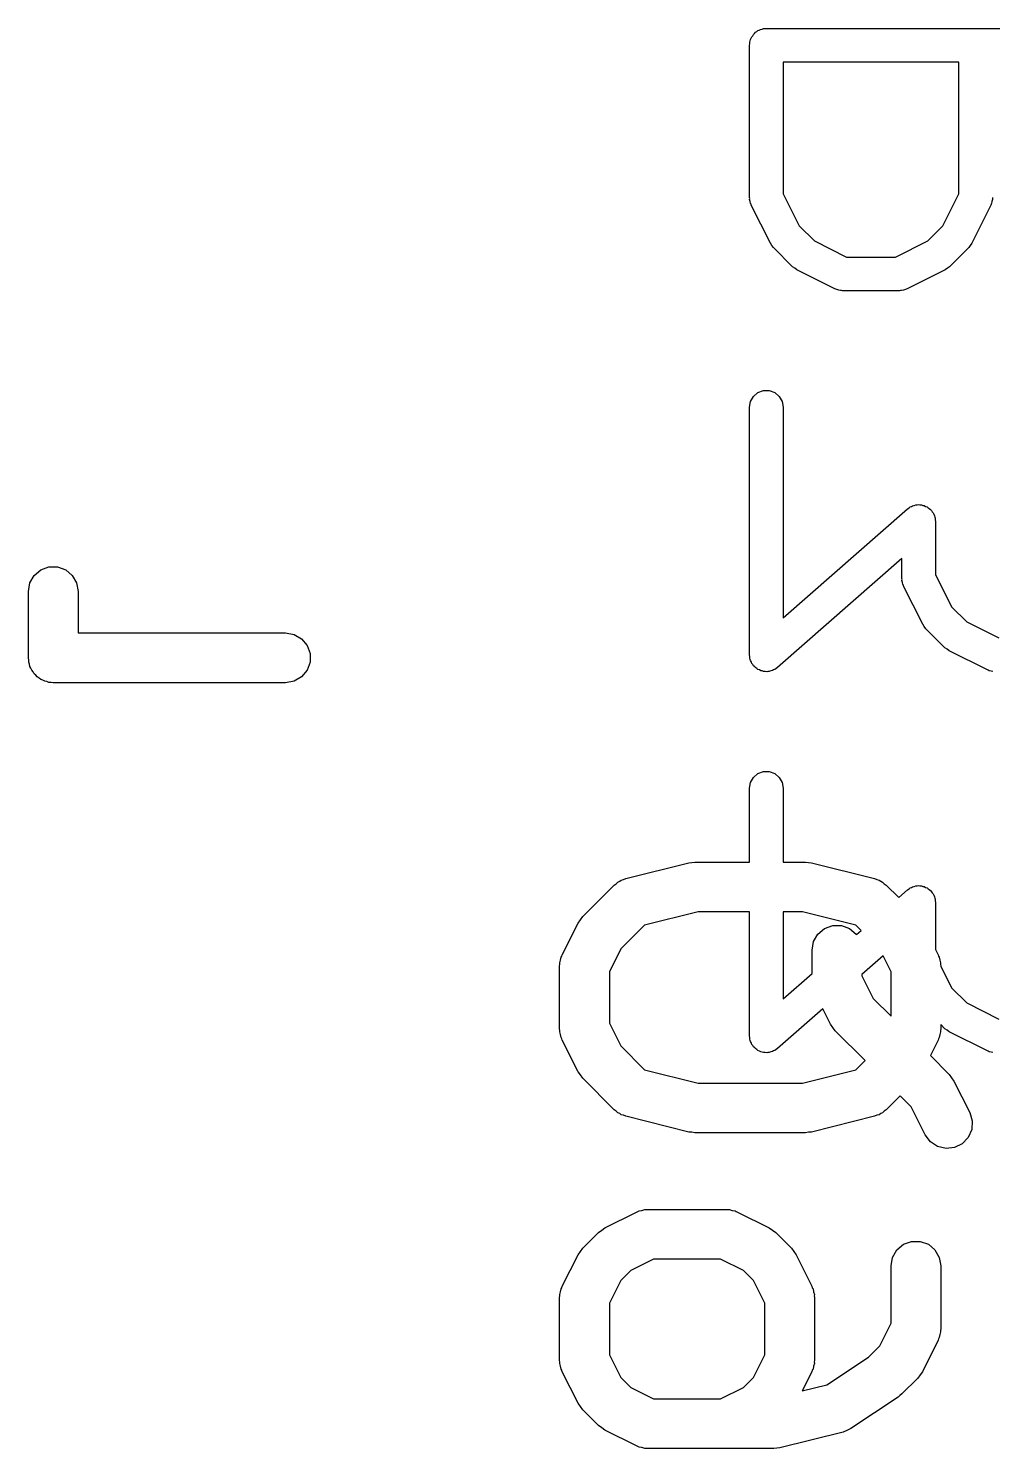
# Model space of a CAD drawing. Extents: x 7.9 to 72.3, y -91 to -26.2.
# Drawn here: x 49.675 to 52.584, y -70.784 to -66.501 of the extents above; entities that cross this region are included whole.
import ezdxf

# ---------------------------------------------------------------- set-up
doc = ezdxf.new("R2010")
doc.units = 0
doc.header["$MEASUREMENT"] = 0
doc.layers.add('BLACK', color=7, linetype='CONTINUOUS')

msp = doc.modelspace()

# ---------------------------------------------------------------- linework, layer by layer
at = {"layer": 'Black'}
for p, q in [((51.8655, -66.5168), (51.8684, -66.5133)), ((51.8684, -66.5133), (51.8722, -66.5111)), ((51.8722, -66.5111), (51.8756, -66.5083)), ((51.8756, -66.5083), (51.8798, -66.5067)), ((51.8798, -66.5067), (51.8837, -66.5045)), ((51.8837, -66.5045), (51.8881, -66.5038)), ((51.8881, -66.5038), (51.8922, -66.5022)), ((51.8922, -66.5022), (51.8967, -66.5022)), ((51.8967, -66.5022), (51.901, -66.5015)), ((51.901, -66.5015), (53.1075, -66.5015)), ((51.8502, -66.5523), (51.851, -66.5479)), ((51.8502, -67.0119), (51.8502, -66.5523)), ((51.851, -66.5434), (51.8525, -66.5393)), ((51.851, -66.5479), (51.851, -66.5434)), ((51.8525, -66.5393), (51.8533, -66.5349)), ((51.8533, -66.5349), (51.8555, -66.531)), ((51.8555, -66.531), (51.8571, -66.5269)), ((51.8571, -66.5269), (51.8599, -66.5235)), ((51.8599, -66.5235), (51.8621, -66.5196)), ((51.8621, -66.5196), (51.8655, -66.5168)), ((51.9518, -66.6031), (51.9518, -66.9999)), ((52.4822, -66.6031), (51.9518, -66.6031)), ((52.4822, -66.9999), (52.4822, -66.6031)), ((51.8508, -67.0148), (51.8502, -67.0119)), ((51.8506, -67.0177), (51.8508, -67.0148)), ((51.8523, -67.0234), (51.8506, -67.0177)), ((51.8533, -67.0293), (51.8523, -67.0234)), ((51.9518, -66.9999), (52.0003, -67.0967)), ((52.4338, -67.0967), (52.4822, -66.9999)), ((52.5818, -67.0234), (52.5808, -67.0293)), ((52.5835, -67.0177), (52.5818, -67.0234)), ((52.5838, -67.0119), (52.5833, -67.0148)), ((52.5833, -67.0148), (52.5835, -67.0177)), ((51.8548, -67.0318), (51.8533, -67.0293)), ((51.8556, -67.0346), (51.8548, -67.0318)), ((51.9131, -67.1495), (51.8556, -67.0346)), ((52.5785, -67.0346), (52.521, -67.1495)), ((52.5793, -67.0318), (52.5785, -67.0346)), ((52.5808, -67.0293), (52.5793, -67.0318)), ((52.0003, -67.0967), (52.046, -67.1425)), ((52.388, -67.1425), (52.4338, -67.0967)), ((51.9179, -67.156), (51.9131, -67.1495)), ((51.9226, -67.1627), (51.9179, -67.156)), ((52.046, -67.1425), (52.1428, -67.1909)), ((52.2912, -67.1909), (52.388, -67.1425)), ((52.5162, -67.156), (52.5115, -67.1627)), ((52.521, -67.1495), (52.5162, -67.156)), ((51.98, -67.2202), (51.9226, -67.1627)), ((52.1428, -67.1909), (52.2912, -67.1909)), ((52.5115, -67.1627), (52.454, -67.2202)), ((51.9867, -67.2248), (51.98, -67.2202)), ((51.9932, -67.2297), (51.9867, -67.2248)), ((52.1081, -67.2871), (51.9932, -67.2297)), ((52.4408, -67.2297), (52.3259, -67.2871)), ((52.4474, -67.2248), (52.4408, -67.2297)), ((52.454, -67.2202), (52.4474, -67.2248)), ((52.1109, -67.288), (52.1081, -67.2871)), ((52.1135, -67.2894), (52.1109, -67.288)), ((52.1193, -67.2905), (52.1135, -67.2894)), ((52.125, -67.2922), (52.1193, -67.2905)), ((52.128, -67.292), (52.125, -67.2922)), ((52.1309, -67.2925), (52.128, -67.292)), ((52.3032, -67.2925), (52.1309, -67.2925)), ((52.3061, -67.292), (52.3032, -67.2925)), ((52.309, -67.2922), (52.3061, -67.292)), ((52.3147, -67.2905), (52.309, -67.2922)), ((52.3206, -67.2894), (52.3147, -67.2905)), ((52.3231, -67.288), (52.3206, -67.2894)), ((52.3259, -67.2871), (52.3231, -67.288)), ((51.8502, -67.6439), (51.8533, -67.6265)), ((51.8533, -67.6265), (51.8621, -67.6112)), ((51.8621, -67.6112), (51.8756, -67.5999)), ((51.8756, -67.5999), (51.8922, -67.5938)), ((51.8922, -67.5938), (51.9099, -67.5938)), ((51.9099, -67.5938), (51.9264, -67.5999)), ((51.9264, -67.5999), (51.94, -67.6112)), ((51.94, -67.6112), (51.9488, -67.6265)), ((51.9488, -67.6265), (51.9518, -67.6439)), ((51.8502, -68.3907), (51.8502, -67.6439)), ((51.9518, -67.6439), (51.9518, -68.2788)), ((51.9518, -68.2788), (52.3272, -67.9503)), ((52.3272, -67.9503), (52.3315, -67.9478)), ((52.3315, -67.9478), (52.3353, -67.9446)), ((52.3353, -67.9446), (52.339, -67.9432)), ((52.339, -67.9432), (52.3423, -67.9412)), ((52.3423, -67.9412), (52.3472, -67.9402)), ((52.3472, -67.9402), (52.3518, -67.9385)), ((52.3518, -67.9385), (52.3558, -67.9385)), ((52.3558, -67.9385), (52.3596, -67.9378)), ((52.3596, -67.9378), (52.3645, -67.9385)), ((52.3645, -67.9385), (52.3695, -67.9385)), ((52.3695, -67.9385), (52.3732, -67.9399)), ((52.3732, -67.9399), (52.377, -67.9405)), ((52.377, -67.9405), (52.3814, -67.9429)), ((52.3814, -67.9429), (52.3861, -67.9446)), ((52.3861, -67.9446), (52.3891, -67.9471)), ((52.3891, -67.9471), (52.3925, -67.949)), ((52.3925, -67.949), (52.3958, -67.9527)), ((52.3958, -67.9527), (52.3996, -67.9559)), ((52.3996, -67.9559), (52.4015, -67.9593)), ((52.4015, -67.9593), (52.4041, -67.9623)), ((52.4041, -67.9623), (52.4059, -67.9669)), ((52.4059, -67.9669), (52.4084, -67.9712)), ((52.4084, -67.9712), (52.4091, -67.9751)), ((52.4091, -67.9751), (52.4105, -67.9787)), ((52.4105, -67.9787), (52.4106, -67.9837)), ((52.4106, -67.9837), (52.4115, -67.9886)), ((52.4115, -67.9886), (52.4115, -68.1489)), ((49.6923, -68.151), (49.7123, -68.1342)), ((49.7123, -68.1342), (49.7367, -68.1253)), ((49.7367, -68.1253), (49.7628, -68.1253)), ((49.7628, -68.1253), (49.7873, -68.1342)), ((49.7873, -68.1342), (49.8072, -68.151)), ((52.3099, -68.1005), (51.9345, -68.429)), ((52.3099, -68.1609), (52.3099, -68.1005)), ((49.6748, -68.1992), (49.6793, -68.1735)), ((49.6793, -68.1735), (49.6923, -68.151)), ((49.8072, -68.151), (49.8202, -68.1735)), ((49.8202, -68.1735), (49.8248, -68.1992)), ((52.3104, -68.1638), (52.3099, -68.1609)), ((52.3102, -68.1667), (52.3104, -68.1638)), ((52.3119, -68.1724), (52.3102, -68.1667)), ((52.3129, -68.1783), (52.3119, -68.1724)), ((52.3144, -68.1808), (52.3129, -68.1783)), ((52.3152, -68.1836), (52.3144, -68.1808)), ((52.3727, -68.2986), (52.3152, -68.1836)), ((52.4115, -68.1489), (52.4599, -68.2457)), ((49.6748, -68.3998), (49.6748, -68.1992)), ((49.8248, -68.1992), (49.8248, -68.3248)), ((52.4599, -68.2457), (52.5057, -68.2915)), ((52.3775, -68.3051), (52.3727, -68.2986)), ((52.3822, -68.3118), (52.3775, -68.3051)), ((52.4397, -68.3692), (52.3822, -68.3118)), ((52.5057, -68.2915), (52.6025, -68.3399)), ((49.8248, -68.3248), (50.4508, -68.3248)), ((50.4508, -68.3248), (50.4765, -68.3293)), ((50.4765, -68.3293), (50.499, -68.3424)), ((50.499, -68.3424), (50.5158, -68.3623)), ((50.5158, -68.3623), (50.5247, -68.3868)), ((50.5247, -68.3868), (50.5247, -68.4128)), ((51.8511, -68.3956), (51.8502, -68.3907)), ((51.8512, -68.4006), (51.8511, -68.3956)), ((52.4463, -68.3739), (52.4397, -68.3692)), ((52.4529, -68.3787), (52.4463, -68.3739)), ((52.5678, -68.4362), (52.4529, -68.3787)), ((49.6759, -68.4063), (49.6748, -68.3998)), ((49.6759, -68.4128), (49.6759, -68.4063)), ((49.6781, -68.419), (49.6759, -68.4128)), ((49.6793, -68.4255), (49.6781, -68.419)), ((49.6826, -68.4312), (49.6793, -68.4255)), ((49.6848, -68.4373), (49.6826, -68.4312)), ((49.689, -68.4423), (49.6848, -68.4373)), ((49.6923, -68.448), (49.689, -68.4423)), ((50.5158, -68.4373), (50.499, -68.4573)), ((50.5247, -68.4128), (50.5158, -68.4373)), ((51.8526, -68.4043), (51.8512, -68.4006)), ((51.8533, -68.4081), (51.8526, -68.4043)), ((51.8558, -68.4124), (51.8533, -68.4081)), ((51.8576, -68.417), (51.8558, -68.4124)), ((51.8602, -68.42), (51.8576, -68.417)), ((51.8621, -68.4234), (51.8602, -68.42)), ((51.8659, -68.4266), (51.8621, -68.4234)), ((51.8692, -68.4303), (51.8659, -68.4266)), ((51.8726, -68.4322), (51.8692, -68.4303)), ((51.8756, -68.4347), (51.8726, -68.4322)), ((51.8803, -68.4364), (51.8756, -68.4347)), ((51.8847, -68.4388), (51.8803, -68.4364)), ((51.8885, -68.4394), (51.8847, -68.4388)), ((51.8922, -68.4408), (51.8885, -68.4394)), ((51.8972, -68.4408), (51.8922, -68.4408)), ((51.9021, -68.4415), (51.8972, -68.4408)), ((51.9059, -68.4408), (51.9021, -68.4415)), ((51.9099, -68.4408), (51.9059, -68.4408)), ((51.9145, -68.4391), (51.9099, -68.4408)), ((51.9194, -68.4381), (51.9145, -68.4391)), ((51.9228, -68.4361), (51.9194, -68.4381)), ((51.9264, -68.4347), (51.9228, -68.4361)), ((51.9303, -68.4315), (51.9264, -68.4347)), ((51.9345, -68.429), (51.9303, -68.4315)), ((52.5706, -68.437), (52.5678, -68.4362)), ((52.5731, -68.4385), (52.5706, -68.437)), ((52.579, -68.4395), (52.5731, -68.4385)), ((52.5847, -68.4412), (52.579, -68.4395)), ((49.6973, -68.4522), (49.6923, -68.448)), ((49.7016, -68.4573), (49.6973, -68.4522)), ((49.7072, -68.4606), (49.7016, -68.4573)), ((49.7123, -68.4648), (49.7072, -68.4606)), ((49.7184, -68.467), (49.7123, -68.4648)), ((49.7241, -68.4703), (49.7184, -68.467)), ((49.7306, -68.4714), (49.7241, -68.4703)), ((49.7367, -68.4737), (49.7306, -68.4714)), ((49.7433, -68.4737), (49.7367, -68.4737)), ((49.7498, -68.4748), (49.7433, -68.4737)), ((50.4508, -68.4748), (49.7498, -68.4748)), ((50.4765, -68.4703), (50.4508, -68.4748)), ((50.499, -68.4573), (50.4765, -68.4703)), ((51.8502, -68.7929), (51.8533, -68.7755)), ((51.8533, -68.7755), (51.8621, -68.7603)), ((51.8621, -68.7603), (51.8756, -68.7489)), ((51.8756, -68.7489), (51.8922, -68.7429)), ((51.8922, -68.7429), (51.9099, -68.7429)), ((51.9099, -68.7429), (51.9264, -68.7489)), ((51.9264, -68.7489), (51.94, -68.7603)), ((51.94, -68.7603), (51.9488, -68.7755)), ((51.9488, -68.7755), (51.9518, -68.7929)), ((51.8502, -69.0155), (51.8502, -68.7929)), ((51.9518, -68.7929), (51.9518, -69.0155)), ((51.477, -69.0653), (51.6675, -69.0177)), ((51.6675, -69.0177), (51.6767, -69.0171)), ((51.6767, -69.0171), (51.6857, -69.0155)), ((51.6857, -69.0155), (51.8502, -69.0155)), ((51.9518, -69.0155), (52.019, -69.0155)), ((52.019, -69.0155), (52.0281, -69.0171)), ((52.0281, -69.0171), (52.0372, -69.0177)), ((52.0372, -69.0177), (52.2277, -69.0653)), ((51.4422, -69.0851), (51.4481, -69.0809)), ((51.4481, -69.0809), (51.4533, -69.0759)), ((51.4533, -69.0759), (51.4587, -69.0735)), ((51.4587, -69.0735), (51.4635, -69.0701)), ((51.4635, -69.0701), (51.4705, -69.0683)), ((51.4705, -69.0683), (51.477, -69.0653)), ((52.2277, -69.0653), (52.2343, -69.0683)), ((52.2343, -69.0683), (52.2412, -69.0701)), ((52.2412, -69.0701), (52.2461, -69.0735)), ((52.2461, -69.0735), (52.2515, -69.0759)), ((52.2515, -69.0759), (52.2567, -69.0809)), ((52.2567, -69.0809), (52.2626, -69.0851)), ((51.347, -69.1803), (51.4422, -69.0851)), ((52.2626, -69.0851), (52.3004, -69.1229)), ((52.3004, -69.1229), (52.3272, -69.0994)), ((52.3272, -69.0994), (52.3315, -69.0968)), ((52.3315, -69.0968), (52.3353, -69.0936)), ((52.3353, -69.0936), (52.339, -69.0923)), ((52.339, -69.0923), (52.3423, -69.0903)), ((52.3423, -69.0903), (52.3472, -69.0893)), ((52.3472, -69.0893), (52.3518, -69.0876)), ((52.3518, -69.0876), (52.3558, -69.0876)), ((52.3558, -69.0876), (52.3596, -69.0868)), ((52.3596, -69.0868), (52.3645, -69.0876)), ((52.3645, -69.0876), (52.3695, -69.0876)), ((52.3695, -69.0876), (52.3732, -69.0889)), ((52.3732, -69.0889), (52.377, -69.0895)), ((52.377, -69.0895), (52.3814, -69.0919)), ((52.3814, -69.0919), (52.3861, -69.0936)), ((52.3861, -69.0936), (52.3891, -69.0961)), ((52.3891, -69.0961), (52.3925, -69.098)), ((52.3925, -69.098), (52.3958, -69.1018)), ((52.3958, -69.1018), (52.3996, -69.105)), ((52.3996, -69.105), (52.4015, -69.1084)), ((52.4015, -69.1084), (52.4041, -69.1113)), ((52.4041, -69.1113), (52.4059, -69.1159)), ((52.4059, -69.1159), (52.4084, -69.1202)), ((52.4084, -69.1202), (52.4091, -69.1241)), ((52.4091, -69.1241), (52.4105, -69.1278)), ((51.6949, -69.1655), (51.5336, -69.2058)), ((51.8502, -69.1655), (51.6949, -69.1655)), ((51.8502, -69.5398), (51.8502, -69.1655)), ((51.9518, -69.1655), (51.9518, -69.4278)), ((52.0098, -69.1655), (51.9518, -69.1655)), ((52.1712, -69.2058), (52.0098, -69.1655)), ((52.4105, -69.1278), (52.4106, -69.1327)), ((52.4106, -69.1327), (52.4115, -69.1376)), ((52.4115, -69.1376), (52.4115, -69.279)), ((51.2853, -69.295), (51.3329, -69.1998)), ((51.3329, -69.1998), (51.3401, -69.1901)), ((51.3401, -69.1901), (51.347, -69.1803)), ((51.5336, -69.2058), (51.4616, -69.2778)), ((52.0768, -69.216), (52.1013, -69.2071)), ((52.1013, -69.2071), (52.1273, -69.2071)), ((52.1273, -69.2071), (52.1518, -69.216)), ((52.1872, -69.2219), (52.1712, -69.2058)), ((52.0393, -69.281), (52.0438, -69.2553)), ((52.0438, -69.2553), (52.0568, -69.2327)), ((52.0568, -69.2327), (52.0768, -69.216)), ((52.1518, -69.216), (52.1717, -69.2327)), ((52.1717, -69.2327), (52.1728, -69.2345)), ((52.1728, -69.2345), (52.1872, -69.2219)), ((51.2841, -69.2992), (51.2853, -69.295)), ((51.4616, -69.2778), (51.4274, -69.3463)), ((52.0393, -69.3513), (52.0393, -69.281)), ((52.2536, -69.2988), (52.1893, -69.3551)), ((52.2774, -69.3463), (52.2536, -69.2988)), ((52.4115, -69.279), (52.4195, -69.295)), ((52.4195, -69.295), (52.4207, -69.2992)), ((51.2774, -69.3286), (51.2781, -69.3243)), ((51.2774, -69.519), (51.2774, -69.3286)), ((51.2779, -69.32), (51.2804, -69.3116)), ((51.2781, -69.3243), (51.2779, -69.32)), ((51.2804, -69.3116), (51.2819, -69.3029)), ((51.2819, -69.3029), (51.2841, -69.2992)), ((52.4207, -69.2992), (52.4229, -69.3029)), ((52.4229, -69.3029), (52.4244, -69.3116)), ((52.4244, -69.3116), (52.4269, -69.32)), ((52.4269, -69.32), (52.4266, -69.3243)), ((52.4266, -69.3243), (52.4274, -69.3286)), ((52.4274, -69.3286), (52.4274, -69.3298)), ((52.4274, -69.3298), (52.4599, -69.3948)), ((51.4274, -69.3463), (51.4274, -69.5013)), ((51.9518, -69.4278), (52.0393, -69.3513)), ((52.1893, -69.3551), (52.1893, -69.3585)), ((52.1893, -69.3585), (52.2235, -69.427)), ((52.2774, -69.4808), (52.2774, -69.3463)), ((52.2235, -69.427), (52.2774, -69.4808)), ((52.4599, -69.3948), (52.5057, -69.4406)), ((52.0714, -69.4582), (51.9345, -69.578)), ((52.0948, -69.505), (52.0714, -69.4582)), ((52.5057, -69.4406), (52.6025, -69.489)), ((51.4274, -69.5013), (51.4616, -69.5699)), ((52.102, -69.5146), (52.0948, -69.505)), ((52.4397, -69.5183), (52.4274, -69.506)), ((52.4274, -69.506), (52.4274, -69.519)), ((51.2781, -69.5233), (51.2774, -69.519)), ((51.2779, -69.5276), (51.2781, -69.5233)), ((51.2804, -69.536), (51.2779, -69.5276)), ((51.2819, -69.5447), (51.2804, -69.536)), ((51.2841, -69.5484), (51.2819, -69.5447)), ((51.2853, -69.5526), (51.2841, -69.5484)), ((51.3329, -69.6478), (51.2853, -69.5526)), ((51.8511, -69.5447), (51.8502, -69.5398)), ((51.8512, -69.5496), (51.8511, -69.5447)), ((51.8526, -69.5533), (51.8512, -69.5496)), ((51.8533, -69.5572), (51.8526, -69.5533)), ((52.1089, -69.5245), (52.102, -69.5146)), ((52.1987, -69.6143), (52.1089, -69.5245)), ((52.4195, -69.5526), (52.396, -69.5995)), ((52.4207, -69.5484), (52.4195, -69.5526)), ((52.4229, -69.5447), (52.4207, -69.5484)), ((52.4244, -69.536), (52.4229, -69.5447)), ((52.4269, -69.5276), (52.4244, -69.536)), ((52.4274, -69.519), (52.4266, -69.5233)), ((52.4266, -69.5233), (52.4269, -69.5276)), ((52.4463, -69.5229), (52.4397, -69.5183)), ((52.4529, -69.5278), (52.4463, -69.5229)), ((52.5678, -69.5852), (52.4529, -69.5278)), ((51.4616, -69.5699), (51.5336, -69.6418)), ((51.8558, -69.5615), (51.8533, -69.5572)), ((51.8576, -69.5661), (51.8558, -69.5615)), ((51.8602, -69.569), (51.8576, -69.5661)), ((51.8621, -69.5724), (51.8602, -69.569)), ((51.8659, -69.5756), (51.8621, -69.5724)), ((51.8692, -69.5794), (51.8659, -69.5756)), ((51.8726, -69.5813), (51.8692, -69.5794)), ((51.8756, -69.5838), (51.8726, -69.5813)), ((51.8803, -69.5855), (51.8756, -69.5838)), ((51.8847, -69.5879), (51.8803, -69.5855)), ((51.8885, -69.5885), (51.8847, -69.5879)), ((51.8922, -69.5898), (51.8885, -69.5885)), ((51.8972, -69.5898), (51.8922, -69.5898)), ((51.9021, -69.5906), (51.8972, -69.5898)), ((51.9059, -69.5898), (51.9021, -69.5906)), ((51.9099, -69.5898), (51.9059, -69.5898)), ((51.9145, -69.5881), (51.9099, -69.5898)), ((51.9194, -69.5872), (51.9145, -69.5881)), ((51.9228, -69.5851), (51.9194, -69.5872)), ((51.9264, -69.5838), (51.9228, -69.5851)), ((51.9303, -69.5806), (51.9264, -69.5838)), ((51.9345, -69.578), (51.9303, -69.5806)), ((52.5706, -69.5861), (52.5678, -69.5852)), ((52.5731, -69.5875), (52.5706, -69.5861)), ((52.579, -69.5886), (52.5731, -69.5875)), ((52.5847, -69.5903), (52.579, -69.5886)), ((52.1712, -69.6418), (52.1987, -69.6143)), ((52.396, -69.5995), (52.453, -69.6565)), ((51.3401, -69.6575), (51.3329, -69.6478)), ((51.347, -69.6673), (51.3401, -69.6575)), ((51.4422, -69.7626), (51.347, -69.6673)), ((51.5336, -69.6418), (51.6949, -69.6821)), ((51.6949, -69.6821), (52.0098, -69.6821)), ((52.0098, -69.6821), (52.1712, -69.6418)), ((52.453, -69.6565), (52.4599, -69.6663)), ((52.4599, -69.6663), (52.4671, -69.676)), ((52.4671, -69.676), (52.5147, -69.7712)), ((52.3048, -69.7204), (52.2626, -69.7626)), ((52.3384, -69.754), (52.3048, -69.7204)), ((51.4481, -69.7667), (51.4422, -69.7626)), ((51.4533, -69.7717), (51.4481, -69.7667)), ((52.2567, -69.7667), (52.2515, -69.7717)), ((52.2626, -69.7626), (52.2567, -69.7667)), ((52.3805, -69.8383), (52.3384, -69.754)), ((51.4587, -69.7741), (51.4533, -69.7717)), ((51.4635, -69.7775), (51.4587, -69.7741)), ((51.4705, -69.7794), (51.4635, -69.7775)), ((51.477, -69.7823), (51.4705, -69.7794)), ((51.6675, -69.8299), (51.477, -69.7823)), ((52.2277, -69.7823), (52.0372, -69.8299)), ((52.2343, -69.7794), (52.2277, -69.7823)), ((52.2412, -69.7775), (52.2343, -69.7794)), ((52.2461, -69.7741), (52.2412, -69.7775)), ((52.2515, -69.7717), (52.2461, -69.7741)), ((52.5147, -69.7712), (52.5221, -69.7962)), ((52.5221, -69.7962), (52.5206, -69.8222)), ((51.6767, -69.8306), (51.6675, -69.8299)), ((51.6857, -69.8321), (51.6767, -69.8306)), ((52.019, -69.8321), (51.6857, -69.8321)), ((52.0281, -69.8306), (52.019, -69.8321)), ((52.0372, -69.8299), (52.0281, -69.8306)), ((52.3961, -69.8592), (52.3805, -69.8383)), ((52.5102, -69.8461), (52.4923, -69.865)), ((52.5206, -69.8222), (52.5102, -69.8461)), ((52.4178, -69.8736), (52.3961, -69.8592)), ((52.4431, -69.8796), (52.4178, -69.8736)), ((52.469, -69.8766), (52.4431, -69.8796)), ((52.4923, -69.865), (52.469, -69.8766)), ((51.5093, -70.071), (51.5135, -70.0698)), ((51.5135, -70.0698), (51.5172, -70.0676)), ((51.5172, -70.0676), (51.5259, -70.0661)), ((51.5259, -70.0661), (51.5343, -70.0636)), ((51.5343, -70.0636), (51.5386, -70.0638)), ((51.5386, -70.0638), (51.5429, -70.0631)), ((51.5429, -70.0631), (51.781, -70.0631)), ((51.781, -70.0631), (51.7852, -70.0638)), ((51.7852, -70.0638), (51.7895, -70.0636)), ((51.7895, -70.0636), (51.7979, -70.0661)), ((51.7979, -70.0661), (51.8066, -70.0676)), ((51.8066, -70.0676), (51.8103, -70.0698)), ((51.8103, -70.0698), (51.8145, -70.071)), ((51.4141, -70.1186), (51.5093, -70.071)), ((51.8145, -70.071), (51.9097, -70.1186)), ((51.347, -70.1803), (51.3946, -70.1327)), ((51.3946, -70.1327), (51.4044, -70.1258)), ((51.4044, -70.1258), (51.4141, -70.1186)), ((51.9097, -70.1186), (51.9194, -70.1258)), ((51.9194, -70.1258), (51.9292, -70.1327)), ((51.9292, -70.1327), (51.9768, -70.1803)), ((51.3329, -70.1998), (51.3401, -70.1901)), ((51.3401, -70.1901), (51.347, -70.1803)), ((51.9768, -70.1803), (51.9837, -70.1901)), ((51.9837, -70.1901), (51.9909, -70.1998)), ((52.2819, -70.2077), (52.2949, -70.1851)), ((52.2949, -70.1851), (52.3149, -70.1684)), ((52.3149, -70.1684), (52.3394, -70.1595)), ((52.3394, -70.1595), (52.3654, -70.1595)), ((52.3654, -70.1595), (52.3899, -70.1684)), ((52.3899, -70.1684), (52.4098, -70.1851)), ((52.4098, -70.1851), (52.4229, -70.2077)), ((51.2853, -70.295), (51.3329, -70.1998)), ((51.5606, -70.2131), (51.492, -70.2474)), ((51.7632, -70.2131), (51.5606, -70.2131)), ((51.8318, -70.2474), (51.7632, -70.2131)), ((51.9909, -70.1998), (52.0385, -70.295)), ((52.2774, -70.2333), (52.2819, -70.2077)), ((52.2774, -70.4061), (52.2774, -70.2333)), ((52.4229, -70.2077), (52.4274, -70.2333)), ((52.4274, -70.2333), (52.4274, -70.4238)), ((51.4616, -70.2778), (51.4274, -70.3463)), ((51.492, -70.2474), (51.4616, -70.2778)), ((51.8622, -70.2778), (51.8318, -70.2474)), ((51.8964, -70.3463), (51.8622, -70.2778)), ((51.2774, -70.3286), (51.2781, -70.3243)), ((51.2779, -70.32), (51.2804, -70.3116)), ((51.2781, -70.3243), (51.2779, -70.32)), ((51.2804, -70.3116), (51.2819, -70.3029)), ((51.2819, -70.3029), (51.2841, -70.2992)), ((51.2841, -70.2992), (51.2853, -70.295)), ((52.0385, -70.295), (52.0397, -70.2992)), ((52.0397, -70.2992), (52.0419, -70.3029)), ((52.0419, -70.3029), (52.0434, -70.3116)), ((52.0434, -70.3116), (52.0459, -70.32)), ((52.0459, -70.32), (52.0457, -70.3243)), ((52.0457, -70.3243), (52.0464, -70.3286)), ((51.2774, -70.519), (51.2774, -70.3286)), ((51.4274, -70.3463), (51.4274, -70.5013)), ((51.8964, -70.5013), (51.8964, -70.3463)), ((52.0464, -70.3286), (52.0464, -70.519)), ((52.2431, -70.4746), (52.2774, -70.4061)), ((52.4207, -70.4532), (52.4195, -70.4573)), ((52.4229, -70.4495), (52.4207, -70.4532)), ((52.4244, -70.4408), (52.4229, -70.4495)), ((52.4269, -70.4324), (52.4244, -70.4408)), ((52.4274, -70.4238), (52.4266, -70.4281)), ((52.4266, -70.4281), (52.4269, -70.4324)), ((52.2094, -70.5084), (52.2431, -70.4746)), ((52.4195, -70.4573), (52.3718, -70.5526)), ((51.2781, -70.5233), (51.2774, -70.519)), ((51.2779, -70.5276), (51.2781, -70.5233)), ((51.2804, -70.536), (51.2779, -70.5276)), ((51.2819, -70.5447), (51.2804, -70.536)), ((51.4274, -70.5013), (51.4616, -70.5699)), ((51.8622, -70.5699), (51.8964, -70.5013)), ((52.0434, -70.536), (52.0419, -70.5447)), ((52.0459, -70.5276), (52.0434, -70.536)), ((52.0464, -70.519), (52.0457, -70.5233)), ((52.0457, -70.5233), (52.0459, -70.5276)), ((52.0835, -70.5923), (52.2094, -70.5084)), ((51.2841, -70.5484), (51.2819, -70.5447)), ((51.2853, -70.5526), (51.2841, -70.5484)), ((51.3329, -70.6478), (51.2853, -70.5526)), ((51.4616, -70.5699), (51.492, -70.6003)), ((51.8318, -70.6003), (51.8622, -70.5699)), ((52.0385, -70.5526), (52.0094, -70.6108)), ((52.0397, -70.5484), (52.0385, -70.5526)), ((52.0419, -70.5447), (52.0397, -70.5484)), ((52.3578, -70.5721), (52.3102, -70.6197)), ((52.3647, -70.5622), (52.3578, -70.5721)), ((52.3718, -70.5526), (52.3647, -70.5622)), ((51.492, -70.6003), (51.5606, -70.6345)), ((51.7632, -70.6345), (51.8318, -70.6003)), ((52.0094, -70.6108), (52.0835, -70.5923)), ((52.3041, -70.6239), (52.2987, -70.6291)), ((52.3102, -70.6197), (52.3041, -70.6239)), ((51.3401, -70.6575), (51.3329, -70.6478)), ((51.347, -70.6673), (51.3401, -70.6575)), ((51.3946, -70.7149), (51.347, -70.6673)), ((51.5606, -70.6345), (51.7632, -70.6345)), ((52.2987, -70.6291), (52.1559, -70.7243)), ((51.4044, -70.7218), (51.3946, -70.7149)), ((51.4141, -70.729), (51.4044, -70.7218)), ((51.5093, -70.7766), (51.4141, -70.729)), ((52.1325, -70.7347), (51.942, -70.7823)), ((52.1441, -70.7295), (52.1325, -70.7347)), ((52.1559, -70.7243), (52.1441, -70.7295)), ((51.5135, -70.7778), (51.5093, -70.7766)), ((51.5172, -70.78), (51.5135, -70.7778)), ((51.5259, -70.7815), (51.5172, -70.78)), ((51.5343, -70.784), (51.5259, -70.7815)), ((51.5386, -70.7838), (51.5343, -70.784)), ((51.5429, -70.7845), (51.5386, -70.7838)), ((51.9238, -70.7845), (51.5429, -70.7845)), ((51.9328, -70.7829), (51.9238, -70.7845)), ((51.942, -70.7823), (51.9328, -70.7829))]:
    msp.add_line(p, q, dxfattribs=at)

doc.saveas('drawing.dxf')
